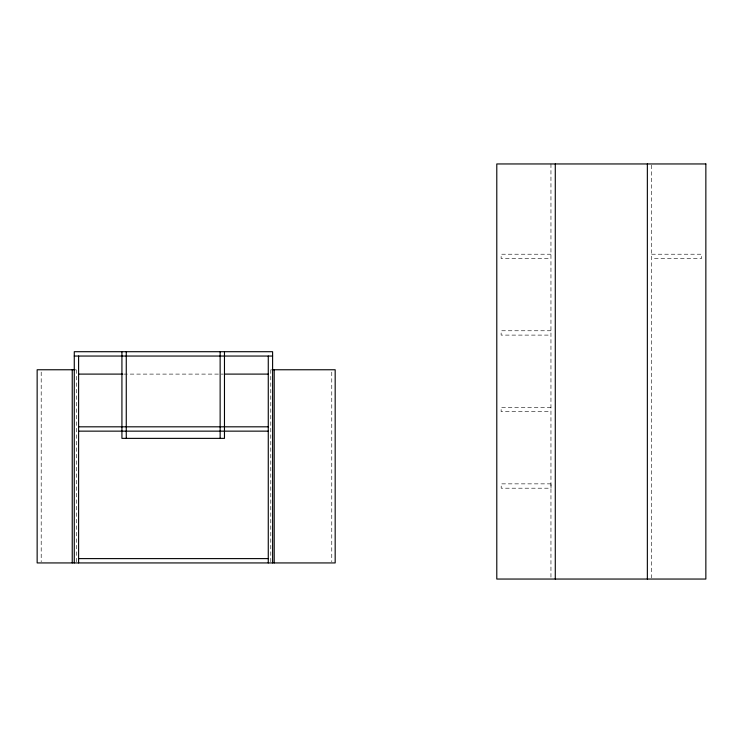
<?xml version="1.0" encoding="UTF-8"?>
<svg xmlns="http://www.w3.org/2000/svg" width="743" height="743" viewBox="0 0 743 743"><rect width="100%" height="100%" fill="white"/><g stroke="black" fill="none" stroke-linecap="round" stroke-linejoin="round"><path stroke-width="0.56" stroke-dasharray="3.71 2.79" d="M550.953 254.217L501.126 254.217L501.126 258.555L550.953 258.555M651.685 254.217L701.513 254.217L701.513 258.555L651.685 258.555M550.953 330.765L501.126 330.765L501.126 335.102L550.953 335.102M123.709 374.101L223.169 374.101M550.953 407.313L501.126 407.313L501.126 411.65L550.953 411.65M651.685 165.113L651.685 577.887M550.953 163.952L550.953 577.887M331.768 372.076L331.768 561.773M270.786 369.763L270.786 561.773M76.297 369.763L76.297 561.773M41.199 372.076L41.199 561.773M551.018 483.86L501.191 483.86L501.191 488.197L551.018 488.197L551.018 483.86"/><path stroke-width="1.11" d="M74.272 356.046L272.607 356.046M75.164 369.763L37.15 369.763L37.15 562.934L335.177 562.934L335.177 369.763L271.929 369.763M78.6 374.101L122.549 374.101M224.321 374.101L268.269 374.101M78.6 426.816L268.269 426.816M78.6 431.144L268.269 431.144M78.6 558.606L268.269 558.606M647.357 163.952L647.357 579.048M555.281 163.952L555.281 579.048M274.195 369.763L274.195 562.934M272.607 562.934L272.607 351.708L74.272 351.708L74.272 562.934M268.269 356.046L268.269 562.934M224.47 351.708L224.47 438.37L121.926 438.37L121.926 351.708M220.142 351.708L220.142 438.37M126.264 351.708L126.264 438.37M78.6 356.046L78.6 562.934M72.238 369.763L72.238 562.934M705.85 163.952L496.788 163.952L496.788 579.048L705.85 579.048L705.85 163.952"/></g></svg>
